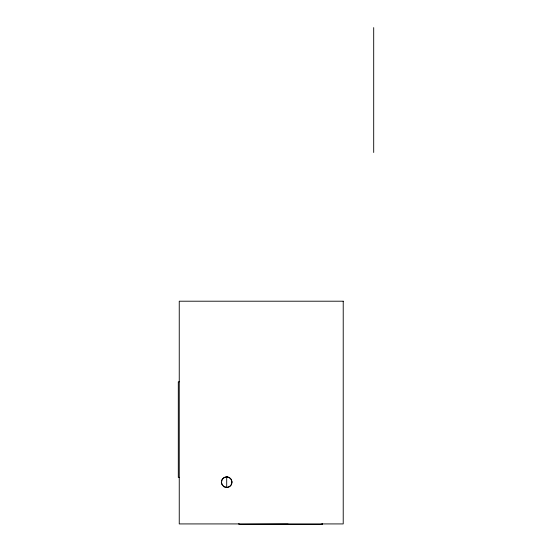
<?xml version="1.0" encoding="UTF-8"?>
<svg xmlns="http://www.w3.org/2000/svg" width="552" height="552" viewBox="0 0 552 552"><rect width="100%" height="100%" fill="white"/><g stroke="black" fill="none" stroke-linecap="round" stroke-linejoin="round"><path stroke-width="0.83" d="M221.704 480.723L222.09 479.384L224.105 477.452L226.81 476.79L229.48 477.563L231.412 479.571L232.082 482.276L231.309 484.953L229.301 486.878L226.596 487.547L223.919 486.774L222.953 485.767M226.803 476.969L225.457 477.121A5.196 5.196 0 0 0 226.596 487.361L227.948 487.216A5.196 5.196 0 0 0 226.803 476.969L228.142 477.176M239.878 524.4L288.116 524.124M179.248 381.818L178.303 381.818L178.303 477.349L179.248 477.349M221.317 482.062L221.987 484.766M373.697 27.6L373.697 152.497M322.568 523.448L322.568 524.4L238.926 524.4L238.926 523.448M321.623 523.931L321.623 524.4M226.7 476.811L226.7 487.354M343.22 301.206L179.248 301.206L179.248 523.924L343.22 523.924L343.22 301.206"/></g></svg>
